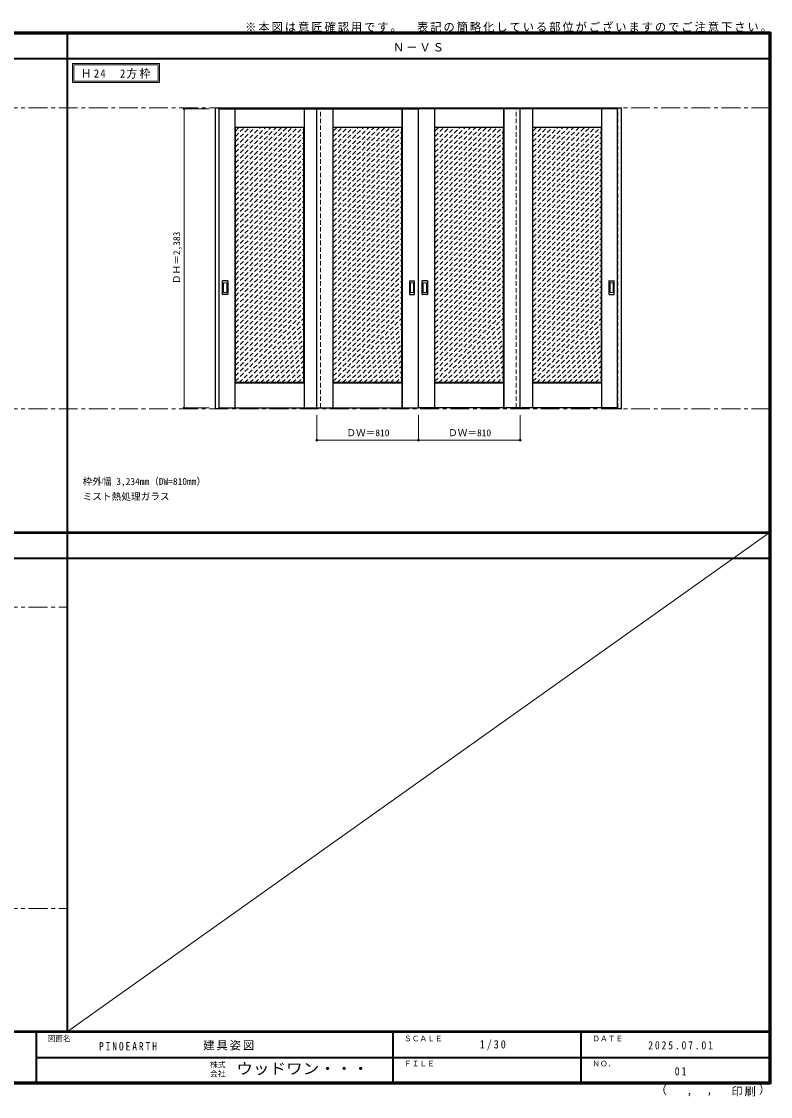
# Model space of a CAD drawing. Units: millimetres, scale not verified. Extents: x -6000 to 5700, y -4307 to 4260.
# Drawn here: x -267 to 5700, y -4307 to 4260 of the extents above; entities that cross this region are included whole.
import ezdxf
from ezdxf.enums import TextEntityAlignment as Align

# ---------------------------------------------------------------- set-up
doc = ezdxf.new("R2010")
doc.units = ezdxf.units.MM
doc.header["$LTSCALE"] = 30
doc.header["$PDMODE"] = 32
doc.header["$PDSIZE"] = 15
doc.linetypes.add('CHAIN1', pattern=[8, 5, -1, 1, -1])
doc.linetypes.add('DASHED1', pattern=[1.8, 1.2, -0.6])
for name, color, linetype, lineweight in [('0-1_通り芯', 7, 'CHAIN1', 18), ('0-2_扉', 3, 'Continuous', 25), ('0-3_仕上げ', 7, 'Continuous', 18), ('0-4_枠', 3, 'Continuous', 25), ('0-6_引手', 7, 'Continuous', 18), ('0-A_文字', 7, 'Continuous', 18), ('0-B_寸法', 7, 'Continuous', 9), ('0-C_ハッチ', 4, 'DASHED1', 9), ('F-0_補助線', 7, 'Continuous', 18), ('F-1_枠', 6, 'Continuous', 40)]:
    doc.layers.add(name, color=color, linetype=linetype, lineweight=lineweight)
doc.layers.add('F-A_文字', color=7, linetype='Continuous')
doc.styles.add('ＭＳ ゴシック', font='')
doc.styles.get('ＭＳ ゴシック').set_extended_font_data('MS Gothic')

msp = doc.modelspace()

# ---------------------------------------------------------------- linework, layer by layer
at = {"layer": '0-1_通り芯'}
for p, q in [((-5490, 3573), (5690, 3573)), ((-5490, 1173), (5690, 1173)), ((-5490, -407.5), (100, -407.5)), ((-5490, -2807.5), (100, -2807.5))]:
    msp.add_line(p, q, dxfattribs=at)
at = {"layer": '0-2_扉'}
for p, q in [((1308, 3565), (2895, 3565)), ((2085, 1182), (2085, 3565)), ((2895, 1182), (2895, 3565)), ((4482, 3565), (2895, 3565)), ((3705, 1182), (3705, 3565)), ((1308, 1182), (2895, 1182)), ((4482, 1182), (2895, 1182))]:
    msp.add_line(p, q, dxfattribs=at)
at = {"layer": '0-3_仕上げ'}
for p, q in [((1433, 1182), (1433, 3565)), ((1434.5, 3417.5), (1434.5, 3565)), ((1436, 3419), (1436, 3565)), ((1984, 3419), (1984, 3565)), ((1985.5, 3417.5), (1985.5, 3565)), ((1987, 1182), (1987, 3565)), ((2213, 1182), (2213, 3565)), ((2214.5, 3417.5), (2214.5, 3565)), ((2216, 3419), (2216, 3565)), ((2764, 3419), (2764, 3565)), ((2765.5, 3417.5), (2765.5, 3565)), ((2767, 1182), (2767, 3565)), ((3023, 1182), (3023, 3565)), ((3024.5, 3417.5), (3024.5, 3565)), ((3026, 3419), (3026, 3565)), ((3574, 3419), (3574, 3565)), ((3575.5, 3417.5), (3575.5, 3565)), ((3577, 1182), (3577, 3565)), ((3803, 1182), (3803, 3565)), ((3804.5, 3417.5), (3804.5, 3565)), ((3806, 3419), (3806, 3565)), ((4354, 3419), (4354, 3565)), ((4355.5, 3417.5), (4355.5, 3565)), ((4357, 1182), (4357, 3565)), ((1437, 3415), (1434.5, 3417.5)), ((2217, 3415), (2214.5, 3417.5)), ((3027, 3415), (3024.5, 3417.5)), ((3807, 3415), (3804.5, 3417.5)), ((1434.5, 1182), (1434.5, 1379.5)), ((1436, 1182), (1436, 1378)), ((1984, 1378), (1436, 1378)), ((1983, 1382), (1985.5, 1379.5)), ((1984, 1378), (1985.5, 1379.5)), ((1984, 1182), (1984, 1378)), ((1985.5, 1182), (1985.5, 1379.5)), ((2214.5, 1182), (2214.5, 1379.5)), ((2216, 1182), (2216, 1378)), ((2764, 1378), (2216, 1378)), ((2763, 1382), (2765.5, 1379.5)), ((2764, 1378), (2765.5, 1379.5)), ((2764, 1182), (2764, 1378)), ((2765.5, 1182), (2765.5, 1379.5)), ((3024.5, 1182), (3024.5, 1379.5)), ((3026, 1182), (3026, 1378)), ((3574, 1378), (3026, 1378)), ((3573, 1382), (3575.5, 1379.5)), ((3574, 1378), (3575.5, 1379.5)), ((3574, 1182), (3574, 1378)), ((3575.5, 1182), (3575.5, 1379.5)), ((3804.5, 1182), (3804.5, 1379.5)), ((3806, 1182), (3806, 1378)), ((4354, 1378), (3806, 1378)), ((4353, 1382), (4355.5, 1379.5)), ((4354, 1378), (4355.5, 1379.5)), ((4354, 1182), (4354, 1378)), ((4355.5, 1182), (4355.5, 1379.5))]:
    msp.add_line(p, q, dxfattribs=at)
at = {"layer": '0-3_仕上げ', "color": 3, "lineweight": 25}
for p, q in [((1983, 3415), (1437, 3415)), ((1437, 1382), (1437, 3415)), ((1983, 1382), (1983, 3415)), ((2763, 3415), (2217, 3415)), ((2217, 1382), (2217, 3415)), ((2763, 1382), (2763, 3415)), ((3573, 3415), (3027, 3415)), ((3027, 1382), (3027, 3415)), ((3573, 1382), (3573, 3415)), ((4353, 3415), (3807, 3415)), ((3807, 1382), (3807, 3415)), ((4353, 1382), (4353, 3415)), ((1983, 1382), (1437, 1382)), ((2763, 1382), (2217, 1382)), ((3573, 1382), (3027, 1382)), ((4353, 1382), (3807, 1382))]:
    msp.add_line(p, q, dxfattribs=at)
at = {"layer": '0-3_仕上げ'}
for points in [[(1984, 3419), (1436, 3419), (1434.5, 3417.5)], [(1984, 3419), (1985.5, 3417.5), (1983, 3415)], [(2764, 3419), (2216, 3419), (2214.5, 3417.5)], [(2764, 3419), (2765.5, 3417.5), (2763, 3415)], [(3574, 3419), (3026, 3419), (3024.5, 3417.5)], [(3574, 3419), (3575.5, 3417.5), (3573, 3415)], [(4354, 3419), (3806, 3419), (3804.5, 3417.5)], [(4354, 3419), (4355.5, 3417.5), (4353, 3415)], [(1436, 1378), (1434.5, 1379.5), (1437, 1382)], [(2216, 1378), (2214.5, 1379.5), (2217, 1382)], [(3026, 1378), (3024.5, 1379.5), (3027, 1382)], [(3806, 1378), (3804.5, 1379.5), (3807, 1382)]]:
    msp.add_lwpolyline(points, dxfattribs=at)
at = {"layer": '0-4_枠'}
for p, q in [((1278, 3573), (4512, 3573)), ((1278, 1173), (1278, 3573)), ((1308, 1173), (1308, 3573)), ((4482, 1173), (4482, 3573)), ((4512, 1173), (4512, 3573)), ((1308, 1173), (1278, 1173)), ((4512, 1173), (4482, 1173))]:
    msp.add_line(p, q, dxfattribs=at)
at = {"layer": '0-4_枠', "color": 4, "linetype": 'DASHED1', "lineweight": 9}
for p, q in [((1305, 3565), (1308, 3565)), ((2115, 1182), (2115, 3565)), ((3675, 1182), (3675, 3565)), ((4482, 3565), (4485, 3565)), ((4485, 1182), (4485, 3565)), ((4482, 1182), (4485, 1182))]:
    msp.add_line(p, q, dxfattribs=at)
msp.add_lwpolyline([(1308, 1182), (1305, 1182), (1305, 3565)], dxfattribs=at)
at = {"layer": '0-6_引手', "color": 3, "lineweight": 25}
for p, q in [((1335, 2086), (1335, 2193)), ((1375.5, 2194.5), (1336.5, 2194.5)), ((1377, 2193), (1377, 2086)), ((2823, 2193), (2823, 2086)), ((2824.5, 2194.5), (2863.5, 2194.5)), ((2865, 2086), (2865, 2193)), ((2925, 2086), (2925, 2193)), ((2965.5, 2194.5), (2926.5, 2194.5)), ((2967, 2193), (2967, 2086)), ((4413, 2193), (4413, 2086)), ((4414.5, 2194.5), (4453.5, 2194.5)), ((4455, 2086), (4455, 2193)), ((1375.5, 2084.5), (1336.5, 2084.5)), ((2824.5, 2084.5), (2863.5, 2084.5)), ((2965.5, 2084.5), (2926.5, 2084.5)), ((4414.5, 2084.5), (4453.5, 2084.5))]:
    msp.add_line(p, q, dxfattribs=at)
at = {"layer": '0-6_引手'}
for p, q in [((1343.5, 2102), (1343.5, 2177)), ((1367, 2178.5), (1345, 2178.5)), ((1368.5, 2177), (1368.5, 2102)), ((2831.5, 2177), (2831.5, 2102)), ((2833, 2178.5), (2855, 2178.5)), ((2856.5, 2102), (2856.5, 2177)), ((2933.5, 2102), (2933.5, 2177)), ((2957, 2178.5), (2935, 2178.5)), ((2958.5, 2177), (2958.5, 2102)), ((4421.5, 2177), (4421.5, 2102)), ((4423, 2178.5), (4445, 2178.5)), ((4446.5, 2102), (4446.5, 2177)), ((1367, 2100.5), (1345, 2100.5)), ((2833, 2100.5), (2855, 2100.5)), ((2957, 2100.5), (2935, 2100.5)), ((4423, 2100.5), (4445, 2100.5))]:
    msp.add_line(p, q, dxfattribs=at)
at = {"layer": '0-6_引手', "color": 3, "lineweight": 25}
for centre, start, end in [((1336.5, 2193), 90, 180), ((1375.5, 2193), 0, 90), ((2824.5, 2193), 90, 180), ((2863.5, 2193), 0, 90), ((2926.5, 2193), 90, 180), ((2965.5, 2193), 0, 90), ((4414.5, 2193), 90, 180), ((4453.5, 2193), 0, 90), ((1336.5, 2086), 180, 270), ((1375.5, 2086), 270, 0), ((2824.5, 2086), 180, 270), ((2863.5, 2086), 270, 0), ((2926.5, 2086), 180, 270), ((2965.5, 2086), 270, 0), ((4414.5, 2086), 180, 270), ((4453.5, 2086), 270, 0)]:
    msp.add_arc(centre, 1.5, start, end, dxfattribs=at)
at = {"layer": '0-6_引手'}
for centre, start, end in [((1345, 2177), 90, 180), ((1367, 2177), 0, 90), ((2833, 2177), 90, 180), ((2855, 2177), 0, 90), ((2935, 2177), 90, 180), ((2957, 2177), 0, 90), ((4423, 2177), 90, 180), ((4445, 2177), 0, 90), ((1345, 2102), 180, 270), ((1367, 2102), 270, 0), ((2833, 2102), 180, 270), ((2855, 2102), 270, 0), ((2935, 2102), 180, 270), ((2957, 2102), 270, 0), ((4423, 2102), 180, 270), ((4445, 2102), 270, 0)]:
    msp.add_arc(centre, 1.5, start, end, dxfattribs=at)
at = {"layer": '0-A_文字'}
for p, q in [((140, 3925), (140, 3775)), ((150, 3915), (150, 3785)), ((150, 3915), (822.62, 3915)), ((822.62, 3915), (822.62, 3785)), ((140, 3775), (832.62, 3775)), ((150, 3785), (822.62, 3785))]:
    msp.add_line(p, q, dxfattribs=at)
msp.add_lwpolyline([(140, 3925), (832.62, 3925), (832.62, 3775)], dxfattribs=at)
at = {"layer": '0-B_寸法', "color": 4}
for p, q in [((1028, 3564.5), (1228, 3564.5)), ((1028, 3564.5), (1028, 1181.5)), ((1028, 1181.5), (1228, 1181.5)), ((2085, 923.5), (2085, 1123.5)), ((2895, 923.5), (2895, 1123.5)), ((3705, 923.5), (3705, 1123.5)), ((2085, 923.5), (3705, 923.5))]:
    msp.add_line(p, q, dxfattribs=at)
at = {"layer": '0-B_寸法'}
for p in [(1028, 3564.5), (1028, 1181.5), (2085, 923.5), (2895, 923.5), (3705, 923.5)]:
    msp.add_point(p, dxfattribs=at)
at = {"layer": '0-C_ハッチ'}
for p, q in [((1437, 2878.37), (1973.63, 3415)), ((1437, 3345.06), (1506.94, 3415)), ((1437, 3260.21), (1591.79, 3415)), ((1437, 3302.63), (1549.37, 3415)), ((1437, 2920.8), (1931.2, 3415)), ((1437, 2963.22), (1888.78, 3415)), ((1437, 3005.65), (1846.35, 3415)), ((1437, 3048.07), (1803.93, 3415)), ((1437, 3090.5), (1761.5, 3415)), ((1437, 3132.93), (1719.07, 3415)), ((1437, 3175.35), (1676.65, 3415)), ((1437, 3217.78), (1634.22, 3415)), ((1437, 3387.49), (1464.51, 3415)), ((1437, 2835.94), (1981.06, 3380)), ((2217, 2878.37), (2753.63, 3415)), ((2217, 3345.06), (2286.94, 3415)), ((2217, 3260.21), (2371.79, 3415)), ((2217, 3302.63), (2329.37, 3415)), ((2217, 2920.8), (2711.2, 3415)), ((2217, 2963.22), (2668.78, 3415)), ((2217, 3005.65), (2626.35, 3415)), ((2217, 3048.07), (2583.93, 3415)), ((2217, 3090.5), (2541.5, 3415)), ((2217, 3132.93), (2499.07, 3415)), ((2217, 3175.35), (2456.65, 3415)), ((2217, 3217.78), (2414.22, 3415)), ((2217, 3387.49), (2244.51, 3415)), ((2217, 2835.94), (2761.06, 3380)), ((3027, 2878.37), (3563.63, 3415)), ((3027, 3345.06), (3096.94, 3415)), ((3027, 3260.21), (3181.79, 3415)), ((3027, 3302.63), (3139.37, 3415)), ((3027, 2920.8), (3521.2, 3415)), ((3027, 2963.22), (3478.78, 3415)), ((3027, 3005.65), (3436.35, 3415)), ((3027, 3048.07), (3393.93, 3415)), ((3027, 3090.5), (3351.5, 3415)), ((3027, 3132.93), (3309.07, 3415)), ((3027, 3175.35), (3266.65, 3415)), ((3027, 3217.78), (3224.22, 3415)), ((3027, 3387.49), (3054.51, 3415)), ((3027, 2835.94), (3571.06, 3380)), ((3807, 2878.37), (4343.63, 3415)), ((3807, 3345.06), (3876.94, 3415)), ((3807, 3260.21), (3961.79, 3415)), ((3807, 3302.63), (3919.37, 3415)), ((3807, 2920.8), (4301.2, 3415)), ((3807, 2963.22), (4258.78, 3415)), ((3807, 3005.65), (4216.35, 3415)), ((3807, 3048.07), (4173.93, 3415)), ((3807, 3090.5), (4131.5, 3415)), ((3807, 3132.93), (4089.07, 3415)), ((3807, 3175.35), (4046.65, 3415)), ((3807, 3217.78), (4004.22, 3415)), ((3807, 3387.49), (3834.51, 3415)), ((3807, 2835.94), (4351.06, 3380)), ((1437, 2793.52), (1983, 3339.52)), ((1437, 2751.09), (1983, 3297.09)), ((2217, 2793.52), (2763, 3339.52)), ((2217, 2751.09), (2763, 3297.09)), ((3027, 2793.52), (3573, 3339.52)), ((3027, 2751.09), (3573, 3297.09)), ((3807, 2793.52), (4353, 3339.52)), ((3807, 2751.09), (4353, 3297.09)), ((1437, 2708.66), (1983, 3254.66)), ((1437, 2666.24), (1983, 3212.24)), ((2217, 2708.66), (2763, 3254.66)), ((2217, 2666.24), (2763, 3212.24)), ((3027, 2708.66), (3573, 3254.66)), ((3027, 2666.24), (3573, 3212.24)), ((3807, 2708.66), (4353, 3254.66)), ((3807, 2666.24), (4353, 3212.24)), ((1437, 2623.81), (1983, 3169.81)), ((1437, 2581.38), (1983, 3127.38)), ((1437, 2538.96), (1983, 3084.96)), ((2217, 2623.81), (2763, 3169.81)), ((2217, 2581.38), (2763, 3127.38)), ((2217, 2538.96), (2763, 3084.96)), ((3027, 2623.81), (3573, 3169.81)), ((3027, 2581.38), (3573, 3127.38)), ((3027, 2538.96), (3573, 3084.96)), ((3807, 2623.81), (4353, 3169.81)), ((3807, 2581.38), (4353, 3127.38)), ((3807, 2538.96), (4353, 3084.96)), ((1437, 2496.53), (1983, 3042.53)), ((1437, 2454.1), (1983, 3000.1)), ((2217, 2496.53), (2763, 3042.53)), ((2217, 2454.1), (2763, 3000.1)), ((3027, 2496.53), (3573, 3042.53)), ((3027, 2454.1), (3573, 3000.1)), ((3807, 2496.53), (4353, 3042.53)), ((3807, 2454.1), (4353, 3000.1)), ((1437, 2411.68), (1983, 2957.68)), ((1437, 2369.25), (1983, 2915.25)), ((2217, 2411.68), (2763, 2957.68)), ((2217, 2369.25), (2763, 2915.25)), ((3027, 2411.68), (3573, 2957.68)), ((3027, 2369.25), (3573, 2915.25)), ((3807, 2411.68), (4353, 2957.68)), ((3807, 2369.25), (4353, 2915.25)), ((1437, 2326.83), (1983, 2872.83)), ((1437, 2284.4), (1983, 2830.4)), ((2217, 2326.83), (2763, 2872.83)), ((2217, 2284.4), (2763, 2830.4)), ((3027, 2326.83), (3573, 2872.83)), ((3027, 2284.4), (3573, 2830.4)), ((3807, 2326.83), (4353, 2872.83)), ((3807, 2284.4), (4353, 2830.4)), ((1437, 2241.97), (1983, 2787.97)), ((1437, 2199.55), (1983, 2745.55)), ((2217, 2241.97), (2763, 2787.97)), ((2217, 2199.55), (2763, 2745.55)), ((3027, 2241.97), (3573, 2787.97)), ((3027, 2199.55), (3573, 2745.55)), ((3807, 2241.97), (4353, 2787.97)), ((3807, 2199.55), (4353, 2745.55)), ((1437, 2157.12), (1983, 2703.12)), ((1437, 2114.69), (1983, 2660.69)), ((2217, 2157.12), (2763, 2703.12)), ((2217, 2114.69), (2763, 2660.69)), ((3027, 2157.12), (3573, 2703.12)), ((3027, 2114.69), (3573, 2660.69)), ((3807, 2157.12), (4353, 2703.12)), ((3807, 2114.69), (4353, 2660.69)), ((1437, 2072.27), (1983, 2618.27)), ((1437, 2029.84), (1983, 2575.84)), ((2217, 2072.27), (2763, 2618.27)), ((2217, 2029.84), (2763, 2575.84)), ((3027, 2072.27), (3573, 2618.27)), ((3027, 2029.84), (3573, 2575.84)), ((3807, 2072.27), (4353, 2618.27)), ((3807, 2029.84), (4353, 2575.84)), ((1437, 1987.41), (1983, 2533.41)), ((1437, 1944.99), (1983, 2490.99)), ((2217, 1987.41), (2763, 2533.41)), ((2217, 1944.99), (2763, 2490.99)), ((3027, 1987.41), (3573, 2533.41)), ((3027, 1944.99), (3573, 2490.99)), ((3807, 1987.41), (4353, 2533.41)), ((3807, 1944.99), (4353, 2490.99)), ((1437, 1902.56), (1983, 2448.56)), ((1437, 1860.14), (1983, 2406.14)), ((2217, 1902.56), (2763, 2448.56)), ((2217, 1860.14), (2763, 2406.14)), ((3027, 1902.56), (3573, 2448.56)), ((3027, 1860.14), (3573, 2406.14)), ((3807, 1902.56), (4353, 2448.56)), ((3807, 1860.14), (4353, 2406.14)), ((1437, 1817.71), (1983, 2363.71)), ((1437, 1775.28), (1983, 2321.28)), ((2217, 1817.71), (2763, 2363.71)), ((2217, 1775.28), (2763, 2321.28)), ((3027, 1817.71), (3573, 2363.71)), ((3027, 1775.28), (3573, 2321.28)), ((3807, 1817.71), (4353, 2363.71)), ((3807, 1775.28), (4353, 2321.28)), ((1437, 1732.86), (1983, 2278.86)), ((1437, 1690.43), (1983, 2236.43)), ((2217, 1732.86), (2763, 2278.86)), ((2217, 1690.43), (2763, 2236.43)), ((3027, 1732.86), (3573, 2278.86)), ((3027, 1690.43), (3573, 2236.43)), ((3807, 1732.86), (4353, 2278.86)), ((3807, 1690.43), (4353, 2236.43)), ((1437, 1648), (1983, 2194)), ((1437, 1605.58), (1983, 2151.58)), ((2217, 1648), (2763, 2194)), ((2217, 1605.58), (2763, 2151.58)), ((3027, 1648), (3573, 2194)), ((3027, 1605.58), (3573, 2151.58)), ((3807, 1648), (4353, 2194)), ((3807, 1605.58), (4353, 2151.58)), ((1437, 1563.15), (1983, 2109.15)), ((1437, 1520.72), (1983, 2066.72)), ((2217, 1563.15), (2763, 2109.15)), ((2217, 1520.72), (2763, 2066.72)), ((3027, 1563.15), (3573, 2109.15)), ((3027, 1520.72), (3573, 2066.72)), ((3807, 1563.15), (4353, 2109.15)), ((3807, 1520.72), (4353, 2066.72)), ((1437, 1478.3), (1983, 2024.3)), ((1437, 1435.87), (1983, 1981.87)), ((2217, 1478.3), (2763, 2024.3)), ((2217, 1435.87), (2763, 1981.87)), ((3027, 1478.3), (3573, 2024.3)), ((3027, 1435.87), (3573, 1981.87)), ((3807, 1478.3), (4353, 2024.3)), ((3807, 1435.87), (4353, 1981.87)), ((1437, 1393.44), (1983, 1939.44)), ((1467.98, 1382), (1983, 1897.02)), ((2217, 1393.44), (2763, 1939.44)), ((2247.98, 1382), (2763, 1897.02)), ((3027, 1393.44), (3573, 1939.44)), ((3057.98, 1382), (3573, 1897.02)), ((3807, 1393.44), (4353, 1939.44)), ((3837.98, 1382), (4353, 1897.02)), ((1510.41, 1382), (1983, 1854.59)), ((1552.83, 1382), (1983, 1812.17)), ((2290.41, 1382), (2763, 1854.59)), ((2332.83, 1382), (2763, 1812.17)), ((3100.41, 1382), (3573, 1854.59)), ((3142.83, 1382), (3573, 1812.17)), ((3880.41, 1382), (4353, 1854.59)), ((3922.83, 1382), (4353, 1812.17)), ((1595.26, 1382), (1983, 1769.74)), ((1637.69, 1382), (1983, 1727.31)), ((2375.26, 1382), (2763, 1769.74)), ((2417.69, 1382), (2763, 1727.31)), ((3185.26, 1382), (3573, 1769.74)), ((3227.69, 1382), (3573, 1727.31)), ((3965.26, 1382), (4353, 1769.74)), ((4007.69, 1382), (4353, 1727.31)), ((1680.11, 1382), (1983, 1684.89)), ((1722.54, 1382), (1983, 1642.46)), ((2460.11, 1382), (2763, 1684.89)), ((2502.54, 1382), (2763, 1642.46)), ((3270.11, 1382), (3573, 1684.89)), ((3312.54, 1382), (3573, 1642.46)), ((4050.11, 1382), (4353, 1684.89)), ((4092.54, 1382), (4353, 1642.46)), ((1764.97, 1382), (1983, 1600.03)), ((1807.39, 1382), (1983, 1557.61)), ((2544.97, 1382), (2763, 1600.03)), ((2587.39, 1382), (2763, 1557.61)), ((3354.97, 1382), (3573, 1600.03)), ((3397.39, 1382), (3573, 1557.61)), ((4134.97, 1382), (4353, 1600.03)), ((4177.39, 1382), (4353, 1557.61)), ((1849.82, 1382), (1983, 1515.18)), ((1892.25, 1382), (1983, 1472.75)), ((2629.82, 1382), (2763, 1515.18)), ((2672.25, 1382), (2763, 1472.75)), ((3439.82, 1382), (3573, 1515.18)), ((3482.25, 1382), (3573, 1472.75)), ((4219.82, 1382), (4353, 1515.18)), ((4262.25, 1382), (4353, 1472.75)), ((1934.67, 1382), (1983, 1430.33)), ((1977.1, 1382), (1983, 1387.9)), ((2714.67, 1382), (2763, 1430.33)), ((2757.1, 1382), (2763, 1387.9)), ((3524.67, 1382), (3573, 1430.33)), ((3567.1, 1382), (3573, 1387.9)), ((4304.67, 1382), (4353, 1430.33)), ((4347.1, 1382), (4353, 1387.9))]:
    msp.add_line(p, q, dxfattribs=at)
at = {"layer": 'F-0_補助線'}
msp.add_line((5690, 184.5), (100, -3790), dxfattribs=at)
at = {"layer": 'F-1_枠'}
for p, q in [((-6000, 4175), (5700, 4175)), ((-6000, 4170), (5700, 4170)), ((-6000, 4165), (5700, 4165)), ((100, -3790), (100, 4175)), ((5690, 4175), (5690, -4205)), ((5695, 4175), (5695, -4205)), ((5700, 4175), (5700, -4205)), ((-6000, 3965), (5700, 3965)), ((-6000, 190.5), (5700, 190.5)), ((-6000, 187.5), (5700, 187.5)), ((-6000, 184.5), (5700, 184.5)), ((-6000, -15.5), (5700, -15.5)), ((5700, -3790), (-6000, -3790)), ((5700, -3795), (-6000, -3795)), ((-150, -3795), (-150, -4195)), ((2690, -3795), (2690, -4195)), ((4190, -3795), (4190, -4195)), ((-150, -3995), (5690, -3995.01)), ((5700, -4195), (-6000, -4195)), ((5700, -4200), (-6000, -4200)), ((5700, -4205), (-6000, -4205))]:
    msp.add_line(p, q, dxfattribs=at)

# ---------------------------------------------------------------- texts
at = {"layer": '0-A_文字', "style": 'ＭＳ ゴシック'}
for s, p in [('枠外幅 3,234mm（DW=810mm）', (220, 550.5)), ('ミスト熱処理ガラス', (220, 430.5))]:
    msp.add_text(s, height=54.99, dxfattribs=at).set_placement(p, align=Align.BOTTOM_LEFT)
at = {"layer": '0-A_文字', "char_height": 65.98, "attachment_point": 7, "style": 'ＭＳ ゴシック'}
for s, insert in [('\\T1.17;Ｎ－ＶＳ', (2692.5, 4020)), ('\\T1.22;\\W0.95;Ｈ24\u30002方枠', (204.66, 3805))]:
    msp.add_mtext(s, dxfattribs=dict(at, insert=insert))
at = {"layer": '0-B_寸法', "style": 'ＭＳ ゴシック'}
msp.add_text('ＤＨ＝2,383', height=54.99, rotation=90, dxfattribs=at).set_placement((1013, 2167.25), align=Align.BOTTOM_LEFT)
for p in [(2321.25, 938.5), (3131.25, 938.5)]:
    msp.add_text('ＤＷ＝810', height=54.99, dxfattribs=at).set_placement(p, align=Align.BOTTOM_LEFT)
at = {"layer": '0-C_ハッチ', "color": 7, "insert": (1515, 4175), "char_height": 65.98, "attachment_point": 7, "style": 'ＭＳ ゴシック'}
msp.add_mtext('\\T1.17;※本図は意匠確認用です。\u3000表記の簡略化している部位がございますのでご注意下さい。', dxfattribs=at)
at = {"layer": 'F-A_文字', "style": 'ＭＳ ゴシック'}
for s, height, p in [('図面名', 43.99, (-60, -3880)), ('ＳＣＡＬＥ', 43.99, (2780, -3880)), ('ＤＡＴＥ', 43.99, (4280, -3880)), ('株式', 43.99, (1235, -4089)), ('ＦＩＬＥ', 43.99, (2780, -4080)), ('ＮＯ．', 43.99, (4280, -4080)), ('会社', 43.99, (1235, -4161)), ('（', 65.98, (4784.03, -4308.31)), (',', 65.98, (5031.28, -4308.31)), (',', 65.98, (5190.2, -4305.53)), ('）', 65.98, (5608.4, -4304.13))]:
    msp.add_text(s, height=height, dxfattribs=at).set_placement(p, align=Align.BOTTOM_LEFT)
at = {"layer": 'F-A_文字', "style": 'ＭＳ ゴシック', "width": 1.1}
msp.add_text('ウッドワン・・・', height=87.98, dxfattribs=at).set_placement((1445, -4155), align=Align.BOTTOM_LEFT)
at = {"layer": 'F-A_文字', "char_height": 65.98, "attachment_point": 7, "style": 'ＭＳ ゴシック'}
for s, insert in [('\\T1.38;\\W0.9;1/30', (3383.75, -3940)), ('\\T1.39;\\W0.85;PINOEARTH', (350, -3940.79)), ('\\T1.17;建具姿図', (1180.42, -3940)), ('\\T1.39;\\W0.85;2025.07.01', (4726.25, -3932.5)), ('\\T1.36;\\W0.9;01', (4936.25, -4140)), ('\\T1.17;印刷', (5388.15, -4306.92))]:
    msp.add_mtext(s, dxfattribs=dict(at, insert=insert))

doc.saveas('drawing.dxf')
